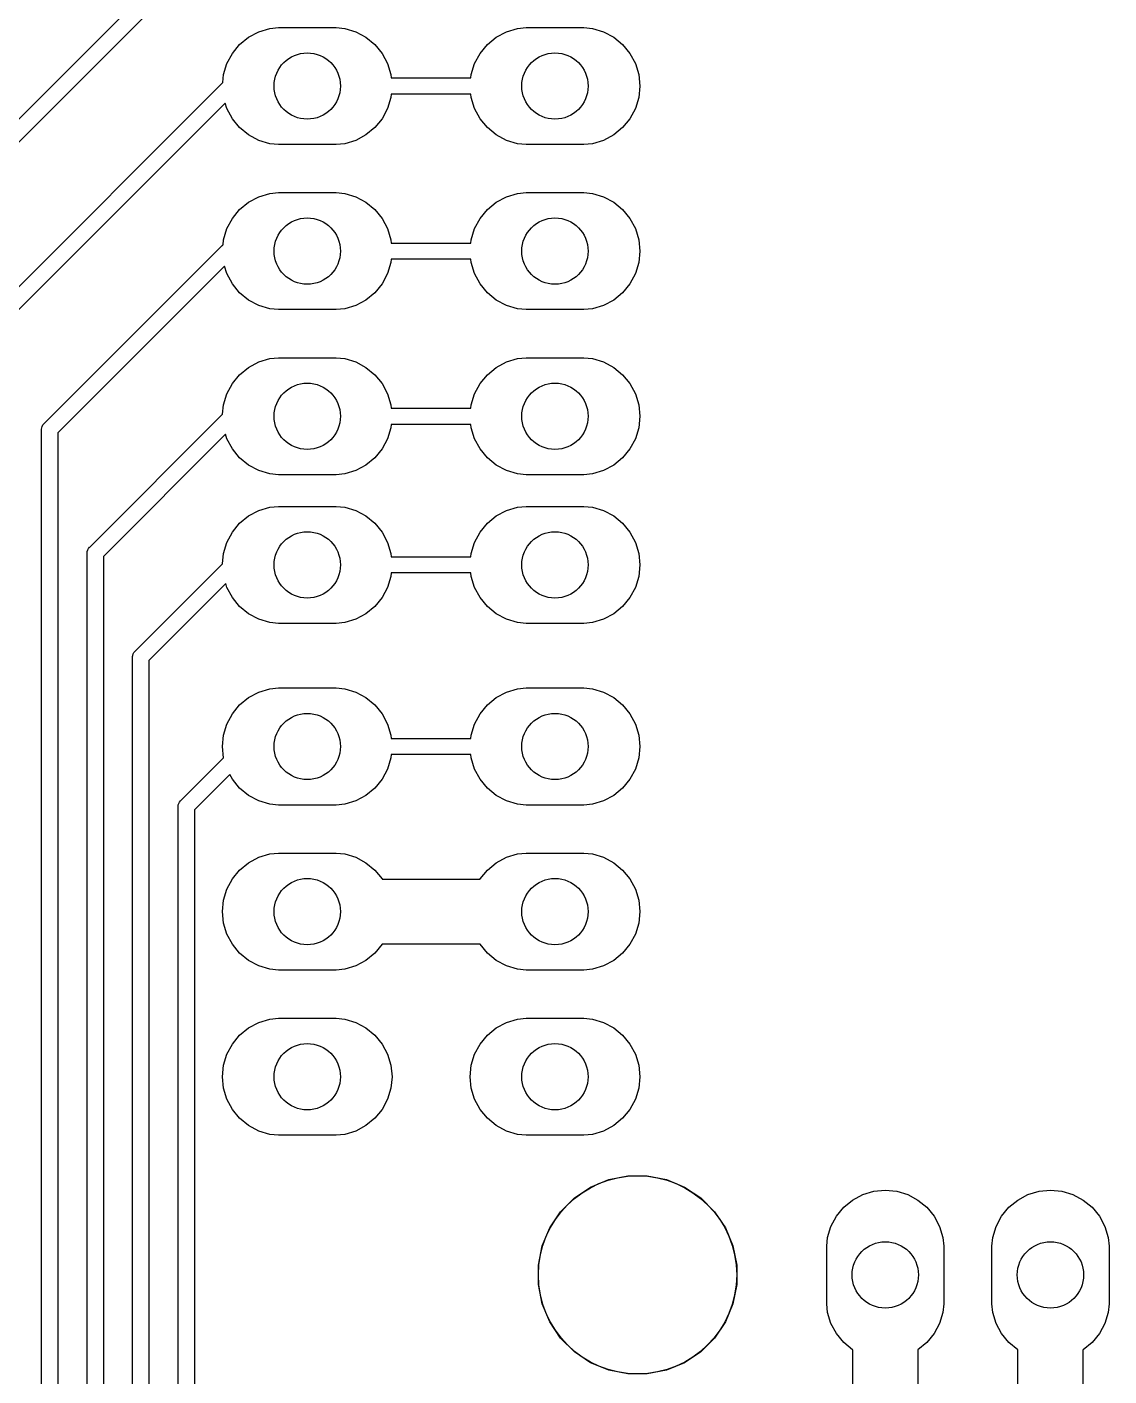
# Model space of a CAD drawing. Extents: x 1.69 to 6.13, y -5.81 to -1.91.
# Drawn here: x 3.384 to 4.039, y -3.648 to -2.831 of the extents above; entities that cross this region are included whole.
import ezdxf

# ---------------------------------------------------------------- set-up
doc = ezdxf.new("R2010")
doc.units = 0
doc.header["$MEASUREMENT"] = 0
doc.layers.add('BLACK', color=7, linetype='CONTINUOUS')

msp = doc.modelspace()

# ---------------------------------------------------------------- linework, layer by layer
at = {"layer": 'BLACK', "linetype": 'CONTINUOUS'}
for p, q in [((3.33921, -2.92647), (3.50222, -2.76346)), ((3.50357, -2.77602), (3.34744, -2.93216)), ((3.51801, -2.83717), (3.52417, -2.83388)), ((3.52417, -2.83388), (3.53085, -2.83185)), ((3.53085, -2.83185), (3.53605, -2.83134)), ((3.53605, -2.83134), (3.57103, -2.83134)), ((3.57103, -2.83134), (3.57624, -2.83185)), ((3.57624, -2.83185), (3.58292, -2.83388)), ((3.58292, -2.83388), (3.58907, -2.83717)), ((3.66801, -2.83717), (3.67417, -2.83388)), ((3.67417, -2.83388), (3.68085, -2.83185)), ((3.68085, -2.83185), (3.68605, -2.83134)), ((3.68605, -2.83134), (3.72103, -2.83134)), ((3.72103, -2.83134), (3.72624, -2.83185)), ((3.72624, -2.83185), (3.73292, -2.83388)), ((3.73292, -2.83388), (3.73907, -2.83717)), ((3.50819, -2.84699), (3.51262, -2.8416)), ((3.51262, -2.8416), (3.51801, -2.83717)), ((3.58907, -2.83717), (3.59447, -2.8416)), ((3.59447, -2.8416), (3.5989, -2.84699)), ((3.65819, -2.84699), (3.66262, -2.8416)), ((3.66262, -2.8416), (3.66801, -2.83717)), ((3.73907, -2.83717), (3.74447, -2.8416)), ((3.74447, -2.8416), (3.7489, -2.84699)), ((3.5049, -2.85315), (3.50819, -2.84699)), ((3.5989, -2.84699), (3.60219, -2.85315)), ((3.6549, -2.85315), (3.65819, -2.84699)), ((3.7489, -2.84699), (3.75219, -2.85315)), ((3.50287, -2.85983), (3.5049, -2.85315)), ((3.60219, -2.85315), (3.60421, -2.85983)), ((3.65287, -2.85983), (3.6549, -2.85315)), ((3.75219, -2.85315), (3.75421, -2.85983)), ((3.36677, -3.00029), (3.5024, -2.86466)), ((3.5024, -2.86466), (3.50287, -2.85983)), ((3.60421, -2.85983), (3.60441, -2.86185)), ((3.60441, -2.86185), (3.65268, -2.86185)), ((3.65268, -2.86185), (3.65287, -2.85983)), ((3.75421, -2.85983), (3.7549, -2.86677)), ((3.7549, -2.86677), (3.75421, -2.87372)), ((3.60421, -2.87372), (3.60219, -2.8804)), ((3.60441, -2.87169), (3.60421, -2.87372)), ((3.65268, -2.87169), (3.60441, -2.87169)), ((3.65287, -2.87372), (3.65268, -2.87169)), ((3.6549, -2.8804), (3.65287, -2.87372)), ((3.75421, -2.87372), (3.75219, -2.8804)), ((3.50389, -2.87708), (3.375, -3.00598)), ((3.5049, -2.8804), (3.50389, -2.87708)), ((3.50819, -2.88655), (3.5049, -2.8804)), ((3.60219, -2.8804), (3.5989, -2.88655)), ((3.65819, -2.88655), (3.6549, -2.8804)), ((3.75219, -2.8804), (3.7489, -2.88655)), ((3.51262, -2.89195), (3.50819, -2.88655)), ((3.51801, -2.89638), (3.51262, -2.89195)), ((3.59447, -2.89195), (3.58907, -2.89638)), ((3.5989, -2.88655), (3.59447, -2.89195)), ((3.66262, -2.89195), (3.65819, -2.88655)), ((3.66801, -2.89638), (3.66262, -2.89195)), ((3.74447, -2.89195), (3.73907, -2.89638)), ((3.7489, -2.88655), (3.74447, -2.89195)), ((3.52417, -2.89967), (3.51801, -2.89638)), ((3.53085, -2.90169), (3.52417, -2.89967)), ((3.58292, -2.89967), (3.57624, -2.90169)), ((3.58907, -2.89638), (3.58292, -2.89967)), ((3.67417, -2.89967), (3.66801, -2.89638)), ((3.68085, -2.90169), (3.67417, -2.89967)), ((3.73292, -2.89967), (3.72624, -2.90169)), ((3.73907, -2.89638), (3.73292, -2.89967)), ((3.53605, -2.9022), (3.53085, -2.90169)), ((3.57103, -2.9022), (3.53605, -2.9022)), ((3.57624, -2.90169), (3.57103, -2.9022)), ((3.68605, -2.9022), (3.68085, -2.90169)), ((3.72103, -2.9022), (3.68605, -2.9022)), ((3.72624, -2.90169), (3.72103, -2.9022)), ((3.52417, -2.93388), (3.53085, -2.93185)), ((3.53085, -2.93185), (3.53605, -2.93134)), ((3.53605, -2.93134), (3.57103, -2.93134)), ((3.57103, -2.93134), (3.57624, -2.93185)), ((3.57624, -2.93185), (3.58292, -2.93388)), ((3.67417, -2.93388), (3.68085, -2.93185)), ((3.68085, -2.93185), (3.68605, -2.93134)), ((3.68605, -2.93134), (3.72103, -2.93134)), ((3.72103, -2.93134), (3.72624, -2.93185)), ((3.72624, -2.93185), (3.73292, -2.93388)), ((3.51262, -2.9416), (3.51801, -2.93717)), ((3.51801, -2.93717), (3.52417, -2.93388)), ((3.58292, -2.93388), (3.58907, -2.93717)), ((3.58907, -2.93717), (3.59447, -2.9416)), ((3.66262, -2.9416), (3.66801, -2.93717)), ((3.66801, -2.93717), (3.67417, -2.93388)), ((3.73292, -2.93388), (3.73907, -2.93717)), ((3.73907, -2.93717), (3.74447, -2.9416)), ((3.5049, -2.95315), (3.50819, -2.94699)), ((3.50819, -2.94699), (3.51262, -2.9416)), ((3.59447, -2.9416), (3.5989, -2.94699)), ((3.5989, -2.94699), (3.60219, -2.95315)), ((3.6549, -2.95315), (3.65819, -2.94699)), ((3.65819, -2.94699), (3.66262, -2.9416)), ((3.74447, -2.9416), (3.7489, -2.94699)), ((3.7489, -2.94699), (3.75219, -2.95315)), ((3.50287, -2.95983), (3.5049, -2.95315)), ((3.60219, -2.95315), (3.60421, -2.95983)), ((3.65287, -2.95983), (3.6549, -2.95315)), ((3.75219, -2.95315), (3.75421, -2.95983)), ((3.39433, -3.07115), (3.50202, -2.96346)), ((3.50202, -2.96346), (3.50217, -2.96327)), ((3.50217, -2.96327), (3.50252, -2.96299)), ((3.50252, -2.96299), (3.50257, -2.96295)), ((3.50257, -2.96295), (3.50287, -2.95983)), ((3.60421, -2.95983), (3.60441, -2.96185)), ((3.60441, -2.96185), (3.65268, -2.96185)), ((3.65268, -2.96185), (3.65287, -2.95983)), ((3.75421, -2.95983), (3.7549, -2.96677)), ((3.60421, -2.97372), (3.60219, -2.9804)), ((3.60441, -2.97169), (3.60421, -2.97372)), ((3.65268, -2.97169), (3.60441, -2.97169)), ((3.65287, -2.97372), (3.65268, -2.97169)), ((3.6549, -2.9804), (3.65287, -2.97372)), ((3.75421, -2.97372), (3.75219, -2.9804)), ((3.7549, -2.96677), (3.75421, -2.97372)), ((3.50353, -2.97587), (3.40256, -3.07684)), ((3.5049, -2.9804), (3.50353, -2.97587)), ((3.50819, -2.98655), (3.5049, -2.9804)), ((3.60219, -2.9804), (3.5989, -2.98655)), ((3.65819, -2.98655), (3.6549, -2.9804)), ((3.75219, -2.9804), (3.7489, -2.98655)), ((3.51262, -2.99195), (3.50819, -2.98655)), ((3.5989, -2.98655), (3.59447, -2.99195)), ((3.66262, -2.99195), (3.65819, -2.98655)), ((3.7489, -2.98655), (3.74447, -2.99195)), ((3.51801, -2.99638), (3.51262, -2.99195)), ((3.52417, -2.99967), (3.51801, -2.99638)), ((3.58907, -2.99638), (3.58292, -2.99967)), ((3.59447, -2.99195), (3.58907, -2.99638)), ((3.66801, -2.99638), (3.66262, -2.99195)), ((3.67417, -2.99967), (3.66801, -2.99638)), ((3.73907, -2.99638), (3.73292, -2.99967)), ((3.74447, -2.99195), (3.73907, -2.99638)), ((3.53085, -3.00169), (3.52417, -2.99967)), ((3.53605, -3.0022), (3.53085, -3.00169)), ((3.57103, -3.0022), (3.53605, -3.0022)), ((3.57624, -3.00169), (3.57103, -3.0022)), ((3.58292, -2.99967), (3.57624, -3.00169)), ((3.68085, -3.00169), (3.67417, -2.99967)), ((3.68605, -3.0022), (3.68085, -3.00169)), ((3.72103, -3.0022), (3.68605, -3.0022)), ((3.72624, -3.00169), (3.72103, -3.0022)), ((3.73292, -2.99967), (3.72624, -3.00169)), ((3.51262, -3.0416), (3.51801, -3.03717)), ((3.51801, -3.03717), (3.52417, -3.03388)), ((3.52417, -3.03388), (3.53085, -3.03185)), ((3.53085, -3.03185), (3.53605, -3.03134)), ((3.53605, -3.03134), (3.57103, -3.03134)), ((3.57103, -3.03134), (3.57624, -3.03185)), ((3.57624, -3.03185), (3.58292, -3.03388)), ((3.58292, -3.03388), (3.58907, -3.03717)), ((3.58907, -3.03717), (3.59447, -3.0416)), ((3.66262, -3.0416), (3.66801, -3.03717)), ((3.66801, -3.03717), (3.67417, -3.03388)), ((3.67417, -3.03388), (3.68085, -3.03185)), ((3.68085, -3.03185), (3.68605, -3.03134)), ((3.68605, -3.03134), (3.72103, -3.03134)), ((3.72103, -3.03134), (3.72624, -3.03185)), ((3.72624, -3.03185), (3.73292, -3.03388)), ((3.73292, -3.03388), (3.73907, -3.03717)), ((3.73907, -3.03717), (3.74447, -3.0416)), ((3.5049, -3.05315), (3.50819, -3.04699)), ((3.50819, -3.04699), (3.51262, -3.0416)), ((3.59447, -3.0416), (3.5989, -3.04699)), ((3.5989, -3.04699), (3.60219, -3.05315)), ((3.6549, -3.05315), (3.65819, -3.04699)), ((3.65819, -3.04699), (3.66262, -3.0416)), ((3.74447, -3.0416), (3.7489, -3.04699)), ((3.7489, -3.04699), (3.75219, -3.05315)), ((3.50287, -3.05983), (3.5049, -3.05315)), ((3.60219, -3.05315), (3.60421, -3.05983)), ((3.65287, -3.05983), (3.6549, -3.05315)), ((3.75219, -3.05315), (3.75421, -3.05983)), ((3.50231, -3.06553), (3.50287, -3.05983)), ((3.60421, -3.05983), (3.60441, -3.06185)), ((3.60441, -3.06185), (3.65268, -3.06185)), ((3.65268, -3.06185), (3.65287, -3.05983)), ((3.75421, -3.05983), (3.7549, -3.06677)), ((3.39353, -3.07206), (3.39414, -3.07131)), ((3.39414, -3.07131), (3.39433, -3.07115)), ((3.42189, -3.14596), (3.50231, -3.06553)), ((3.60441, -3.07169), (3.60421, -3.07372)), ((3.65268, -3.07169), (3.60441, -3.07169)), ((3.65287, -3.07372), (3.65268, -3.07169)), ((3.7549, -3.06677), (3.75421, -3.07372)), ((3.39269, -3.0748), (3.39272, -3.07456)), ((3.39272, -3.07504), (3.39269, -3.0748)), ((3.39272, -3.07456), (3.39279, -3.07384)), ((3.39272, -3.07456), (3.39272, -3.07456)), ((3.39272, -3.94678), (3.39272, -3.07504)), ((3.39279, -3.07384), (3.39307, -3.07291)), ((3.39307, -3.07291), (3.39353, -3.07206)), ((3.40256, -3.07684), (3.40256, -3.94858)), ((3.50408, -3.07768), (3.43012, -3.15164)), ((3.5049, -3.0804), (3.50408, -3.07768)), ((3.60421, -3.07372), (3.60219, -3.0804)), ((3.6549, -3.0804), (3.65287, -3.07372)), ((3.75421, -3.07372), (3.75219, -3.0804)), ((3.50819, -3.08655), (3.5049, -3.0804)), ((3.51262, -3.09195), (3.50819, -3.08655)), ((3.5989, -3.08655), (3.59447, -3.09195)), ((3.60219, -3.0804), (3.5989, -3.08655)), ((3.65819, -3.08655), (3.6549, -3.0804)), ((3.66262, -3.09195), (3.65819, -3.08655)), ((3.7489, -3.08655), (3.74447, -3.09195)), ((3.75219, -3.0804), (3.7489, -3.08655)), ((3.51801, -3.09638), (3.51262, -3.09195)), ((3.52417, -3.09967), (3.51801, -3.09638)), ((3.58907, -3.09638), (3.58292, -3.09967)), ((3.59447, -3.09195), (3.58907, -3.09638)), ((3.66801, -3.09638), (3.66262, -3.09195)), ((3.67417, -3.09967), (3.66801, -3.09638)), ((3.73907, -3.09638), (3.73292, -3.09967)), ((3.74447, -3.09195), (3.73907, -3.09638)), ((3.53085, -3.10169), (3.52417, -3.09967)), ((3.53605, -3.1022), (3.53085, -3.10169)), ((3.57103, -3.1022), (3.53605, -3.1022)), ((3.57624, -3.10169), (3.57103, -3.1022)), ((3.58292, -3.09967), (3.57624, -3.10169)), ((3.68085, -3.10169), (3.67417, -3.09967)), ((3.68605, -3.1022), (3.68085, -3.10169)), ((3.72103, -3.1022), (3.68605, -3.1022)), ((3.72624, -3.10169), (3.72103, -3.1022)), ((3.73292, -3.09967), (3.72624, -3.10169)), ((3.51262, -3.1316), (3.51801, -3.12717)), ((3.51801, -3.12717), (3.52417, -3.12388)), ((3.52417, -3.12388), (3.53085, -3.12185)), ((3.53085, -3.12185), (3.53605, -3.12134)), ((3.53605, -3.12134), (3.57103, -3.12134)), ((3.57103, -3.12134), (3.57624, -3.12185)), ((3.57624, -3.12185), (3.58292, -3.12388)), ((3.58292, -3.12388), (3.58907, -3.12717)), ((3.58907, -3.12717), (3.59447, -3.1316)), ((3.66262, -3.1316), (3.66801, -3.12717)), ((3.66801, -3.12717), (3.67417, -3.12388)), ((3.67417, -3.12388), (3.68085, -3.12185)), ((3.68085, -3.12185), (3.68605, -3.12134)), ((3.68605, -3.12134), (3.72103, -3.12134)), ((3.72103, -3.12134), (3.72624, -3.12185)), ((3.72624, -3.12185), (3.73292, -3.12388)), ((3.73292, -3.12388), (3.73907, -3.12717)), ((3.73907, -3.12717), (3.74447, -3.1316)), ((3.5049, -3.14315), (3.50819, -3.13699)), ((3.50819, -3.13699), (3.51262, -3.1316)), ((3.59447, -3.1316), (3.5989, -3.13699)), ((3.5989, -3.13699), (3.60219, -3.14315)), ((3.6549, -3.14315), (3.65819, -3.13699)), ((3.65819, -3.13699), (3.66262, -3.1316)), ((3.74447, -3.1316), (3.7489, -3.13699)), ((3.7489, -3.13699), (3.75219, -3.14315)), ((3.50287, -3.14983), (3.5049, -3.14315)), ((3.60219, -3.14315), (3.60421, -3.14983)), ((3.65287, -3.14983), (3.6549, -3.14315)), ((3.75219, -3.14315), (3.75421, -3.14983)), ((3.42025, -3.14961), (3.42028, -3.14937)), ((3.42028, -3.14985), (3.42025, -3.14961)), ((3.42028, -3.14936), (3.42035, -3.14864)), ((3.42028, -3.14937), (3.42028, -3.14936)), ((3.42028, -4.34048), (3.42028, -3.14985)), ((3.42035, -3.14864), (3.42063, -3.14771)), ((3.42063, -3.14771), (3.42109, -3.14686)), ((3.42109, -3.14686), (3.4217, -3.14611)), ((3.4217, -3.14611), (3.42189, -3.14596)), ((3.43012, -3.15164), (3.43012, -4.34228)), ((3.50225, -3.15614), (3.50287, -3.14983)), ((3.60421, -3.14983), (3.60441, -3.15185)), ((3.60441, -3.15185), (3.65268, -3.15185)), ((3.65268, -3.15185), (3.65287, -3.14983)), ((3.75421, -3.14983), (3.7549, -3.15677)), ((3.44945, -3.20895), (3.50225, -3.15614)), ((3.60441, -3.16169), (3.60421, -3.16372)), ((3.65268, -3.16169), (3.60441, -3.16169)), ((3.65287, -3.16372), (3.65268, -3.16169)), ((3.7549, -3.15677), (3.75421, -3.16372)), ((3.50421, -3.16811), (3.45768, -3.21464)), ((3.5049, -3.1704), (3.50421, -3.16811)), ((3.60421, -3.16372), (3.60219, -3.1704)), ((3.6549, -3.1704), (3.65287, -3.16372)), ((3.75421, -3.16372), (3.75219, -3.1704)), ((3.50819, -3.17655), (3.5049, -3.1704)), ((3.51262, -3.18195), (3.50819, -3.17655)), ((3.5989, -3.17655), (3.59447, -3.18195)), ((3.60219, -3.1704), (3.5989, -3.17655)), ((3.65819, -3.17655), (3.6549, -3.1704)), ((3.66262, -3.18195), (3.65819, -3.17655)), ((3.7489, -3.17655), (3.74447, -3.18195)), ((3.75219, -3.1704), (3.7489, -3.17655)), ((3.51801, -3.18638), (3.51262, -3.18195)), ((3.59447, -3.18195), (3.58907, -3.18638)), ((3.66801, -3.18638), (3.66262, -3.18195)), ((3.74447, -3.18195), (3.73907, -3.18638)), ((3.52417, -3.18967), (3.51801, -3.18638)), ((3.53085, -3.19169), (3.52417, -3.18967)), ((3.53605, -3.1922), (3.53085, -3.19169)), ((3.57103, -3.1922), (3.53605, -3.1922)), ((3.57624, -3.19169), (3.57103, -3.1922)), ((3.58292, -3.18967), (3.57624, -3.19169)), ((3.58907, -3.18638), (3.58292, -3.18967)), ((3.67417, -3.18967), (3.66801, -3.18638)), ((3.68085, -3.19169), (3.67417, -3.18967)), ((3.68605, -3.1922), (3.68085, -3.19169)), ((3.72103, -3.1922), (3.68605, -3.1922)), ((3.72624, -3.19169), (3.72103, -3.1922)), ((3.73292, -3.18967), (3.72624, -3.19169)), ((3.73907, -3.18638), (3.73292, -3.18967)), ((3.44791, -3.21163), (3.44819, -3.21071)), ((3.44819, -3.21071), (3.44864, -3.20985)), ((3.44864, -3.20985), (3.44926, -3.2091)), ((3.44926, -3.2091), (3.44945, -3.20895)), ((3.44781, -3.2126), (3.44783, -3.21236)), ((3.44783, -3.21284), (3.44781, -3.2126)), ((3.44783, -3.21236), (3.44791, -3.21163)), ((3.44783, -3.21236), (3.44783, -3.21236)), ((3.44783, -4.73025), (3.44783, -3.21284)), ((3.45768, -3.21464), (3.45768, -4.73204)), ((3.51801, -3.23717), (3.52417, -3.23388)), ((3.52417, -3.23388), (3.53085, -3.23185)), ((3.53085, -3.23185), (3.53605, -3.23134)), ((3.53605, -3.23134), (3.57103, -3.23134)), ((3.57103, -3.23134), (3.57624, -3.23185)), ((3.57624, -3.23185), (3.58292, -3.23388)), ((3.58292, -3.23388), (3.58907, -3.23717)), ((3.66801, -3.23717), (3.67417, -3.23388)), ((3.67417, -3.23388), (3.68085, -3.23185)), ((3.68085, -3.23185), (3.68605, -3.23134)), ((3.68605, -3.23134), (3.72103, -3.23134)), ((3.72103, -3.23134), (3.72624, -3.23185)), ((3.72624, -3.23185), (3.73292, -3.23388)), ((3.73292, -3.23388), (3.73907, -3.23717)), ((3.50819, -3.24699), (3.51262, -3.2416)), ((3.51262, -3.2416), (3.51801, -3.23717)), ((3.58907, -3.23717), (3.59447, -3.2416)), ((3.59447, -3.2416), (3.5989, -3.24699)), ((3.65819, -3.24699), (3.66262, -3.2416)), ((3.66262, -3.2416), (3.66801, -3.23717)), ((3.73907, -3.23717), (3.74447, -3.2416)), ((3.74447, -3.2416), (3.7489, -3.24699)), ((3.5049, -3.25315), (3.50819, -3.24699)), ((3.5989, -3.24699), (3.60219, -3.25315)), ((3.6549, -3.25315), (3.65819, -3.24699)), ((3.7489, -3.24699), (3.75219, -3.25315)), ((3.50287, -3.25983), (3.5049, -3.25315)), ((3.60219, -3.25315), (3.60421, -3.25983)), ((3.65287, -3.25983), (3.6549, -3.25315)), ((3.75219, -3.25315), (3.75421, -3.25983)), ((3.50219, -3.26677), (3.50287, -3.25983)), ((3.50287, -3.27364), (3.50219, -3.26677)), ((3.60421, -3.25983), (3.60441, -3.26185)), ((3.60441, -3.26185), (3.65268, -3.26185)), ((3.65268, -3.26185), (3.65287, -3.25983)), ((3.75421, -3.25983), (3.7549, -3.26677)), ((3.7549, -3.26677), (3.75421, -3.27372)), ((3.47701, -3.2995), (3.50287, -3.27364)), ((3.60421, -3.27372), (3.60219, -3.2804)), ((3.60441, -3.27169), (3.60421, -3.27372)), ((3.65268, -3.27169), (3.60441, -3.27169)), ((3.65287, -3.27372), (3.65268, -3.27169)), ((3.6549, -3.2804), (3.65287, -3.27372)), ((3.75421, -3.27372), (3.75219, -3.2804)), ((3.50669, -3.28374), (3.48524, -3.30519)), ((3.50819, -3.28655), (3.50669, -3.28374)), ((3.60219, -3.2804), (3.5989, -3.28655)), ((3.65819, -3.28655), (3.6549, -3.2804)), ((3.75219, -3.2804), (3.7489, -3.28655)), ((3.51262, -3.29195), (3.50819, -3.28655)), ((3.51801, -3.29638), (3.51262, -3.29195)), ((3.59447, -3.29195), (3.58907, -3.29638)), ((3.5989, -3.28655), (3.59447, -3.29195)), ((3.66262, -3.29195), (3.65819, -3.28655)), ((3.66801, -3.29638), (3.66262, -3.29195)), ((3.74447, -3.29195), (3.73907, -3.29638)), ((3.7489, -3.28655), (3.74447, -3.29195)), ((3.47575, -3.30126), (3.4762, -3.3004)), ((3.4762, -3.3004), (3.47682, -3.29965)), ((3.47682, -3.29965), (3.47701, -3.2995)), ((3.52417, -3.29967), (3.51801, -3.29638)), ((3.53085, -3.30169), (3.52417, -3.29967)), ((3.58292, -3.29967), (3.57624, -3.30169)), ((3.58907, -3.29638), (3.58292, -3.29967)), ((3.67417, -3.29967), (3.66801, -3.29638)), ((3.68085, -3.30169), (3.67417, -3.29967)), ((3.73292, -3.29967), (3.72624, -3.30169)), ((3.73907, -3.29638), (3.73292, -3.29967)), ((3.47537, -3.30315), (3.47539, -3.30291)), ((3.47539, -3.30339), (3.47537, -3.30315)), ((3.47539, -3.30291), (3.47546, -3.30218)), ((3.47539, -3.30291), (3.47539, -3.30291)), ((3.47539, -5.11607), (3.47539, -3.30339)), ((3.47546, -3.30218), (3.47575, -3.30126)), ((3.48524, -3.30519), (3.48524, -5.11787)), ((3.53605, -3.3022), (3.53085, -3.30169)), ((3.57103, -3.3022), (3.53605, -3.3022)), ((3.57624, -3.30169), (3.57103, -3.3022)), ((3.68605, -3.3022), (3.68085, -3.30169)), ((3.72103, -3.3022), (3.68605, -3.3022)), ((3.72624, -3.30169), (3.72103, -3.3022)), ((3.52417, -3.33388), (3.53085, -3.33185)), ((3.53085, -3.33185), (3.53605, -3.33134)), ((3.53605, -3.33134), (3.57103, -3.33134)), ((3.57103, -3.33134), (3.57624, -3.33185)), ((3.57624, -3.33185), (3.58292, -3.33388)), ((3.67417, -3.33388), (3.68085, -3.33185)), ((3.68085, -3.33185), (3.68605, -3.33134)), ((3.68605, -3.33134), (3.72103, -3.33134)), ((3.72103, -3.33134), (3.72624, -3.33185)), ((3.72624, -3.33185), (3.73292, -3.33388)), ((3.51262, -3.3416), (3.51801, -3.33717)), ((3.51801, -3.33717), (3.52417, -3.33388)), ((3.58292, -3.33388), (3.58907, -3.33717)), ((3.58907, -3.33717), (3.59447, -3.3416)), ((3.66262, -3.3416), (3.66801, -3.33717)), ((3.66801, -3.33717), (3.67417, -3.33388)), ((3.73292, -3.33388), (3.73907, -3.33717)), ((3.73907, -3.33717), (3.74447, -3.3416)), ((3.5049, -3.35315), (3.50819, -3.34699)), ((3.50819, -3.34699), (3.51262, -3.3416)), ((3.59447, -3.3416), (3.5989, -3.34699)), ((3.5989, -3.34699), (3.59895, -3.34709)), ((3.59895, -3.34709), (3.65814, -3.34709)), ((3.65814, -3.34709), (3.65819, -3.34699)), ((3.65819, -3.34699), (3.66262, -3.3416)), ((3.74447, -3.3416), (3.7489, -3.34699)), ((3.7489, -3.34699), (3.75219, -3.35315)), ((3.50287, -3.35983), (3.5049, -3.35315)), ((3.75219, -3.35315), (3.75421, -3.35983)), ((3.50219, -3.36677), (3.50287, -3.35983)), ((3.75421, -3.35983), (3.7549, -3.36677)), ((3.50287, -3.37372), (3.50219, -3.36677)), ((3.5049, -3.3804), (3.50287, -3.37372)), ((3.75421, -3.37372), (3.75219, -3.3804)), ((3.7549, -3.36677), (3.75421, -3.37372)), ((3.50819, -3.38655), (3.5049, -3.3804)), ((3.75219, -3.3804), (3.7489, -3.38655)), ((3.51262, -3.39195), (3.50819, -3.38655)), ((3.5989, -3.38655), (3.59447, -3.39195)), ((3.59895, -3.38646), (3.5989, -3.38655)), ((3.65814, -3.38646), (3.59895, -3.38646)), ((3.65819, -3.38655), (3.65814, -3.38646)), ((3.66262, -3.39195), (3.65819, -3.38655)), ((3.7489, -3.38655), (3.74447, -3.39195)), ((3.51801, -3.39638), (3.51262, -3.39195)), ((3.52417, -3.39967), (3.51801, -3.39638)), ((3.58907, -3.39638), (3.58292, -3.39967)), ((3.59447, -3.39195), (3.58907, -3.39638)), ((3.66801, -3.39638), (3.66262, -3.39195)), ((3.67417, -3.39967), (3.66801, -3.39638)), ((3.73907, -3.39638), (3.73292, -3.39967)), ((3.74447, -3.39195), (3.73907, -3.39638)), ((3.53085, -3.40169), (3.52417, -3.39967)), ((3.53605, -3.4022), (3.53085, -3.40169)), ((3.57103, -3.4022), (3.53605, -3.4022)), ((3.57624, -3.40169), (3.57103, -3.4022)), ((3.58292, -3.39967), (3.57624, -3.40169)), ((3.68085, -3.40169), (3.67417, -3.39967)), ((3.68605, -3.4022), (3.68085, -3.40169)), ((3.72103, -3.4022), (3.68605, -3.4022)), ((3.72624, -3.40169), (3.72103, -3.4022)), ((3.73292, -3.39967), (3.72624, -3.40169)), ((3.53085, -3.43185), (3.53605, -3.43134)), ((3.53605, -3.43134), (3.57103, -3.43134)), ((3.57103, -3.43134), (3.57624, -3.43185)), ((3.68085, -3.43185), (3.68605, -3.43134)), ((3.68605, -3.43134), (3.72103, -3.43134)), ((3.72103, -3.43134), (3.72624, -3.43185)), ((3.51262, -3.4416), (3.51801, -3.43717)), ((3.51801, -3.43717), (3.52417, -3.43388)), ((3.52417, -3.43388), (3.53085, -3.43185)), ((3.57624, -3.43185), (3.58292, -3.43388)), ((3.58292, -3.43388), (3.58907, -3.43717)), ((3.58907, -3.43717), (3.59447, -3.4416)), ((3.66262, -3.4416), (3.66801, -3.43717)), ((3.66801, -3.43717), (3.67417, -3.43388)), ((3.67417, -3.43388), (3.68085, -3.43185)), ((3.72624, -3.43185), (3.73292, -3.43388)), ((3.73292, -3.43388), (3.73907, -3.43717)), ((3.73907, -3.43717), (3.74447, -3.4416)), ((3.5049, -3.45315), (3.50819, -3.44699)), ((3.50819, -3.44699), (3.51262, -3.4416)), ((3.59447, -3.4416), (3.5989, -3.44699)), ((3.5989, -3.44699), (3.60219, -3.45315)), ((3.6549, -3.45315), (3.65819, -3.44699)), ((3.65819, -3.44699), (3.66262, -3.4416)), ((3.74447, -3.4416), (3.7489, -3.44699)), ((3.7489, -3.44699), (3.75219, -3.45315)), ((3.50287, -3.45983), (3.5049, -3.45315)), ((3.60219, -3.45315), (3.60421, -3.45983)), ((3.65287, -3.45983), (3.6549, -3.45315)), ((3.75219, -3.45315), (3.75421, -3.45983)), ((3.50219, -3.46677), (3.50287, -3.45983)), ((3.60421, -3.45983), (3.6049, -3.46677)), ((3.65219, -3.46677), (3.65287, -3.45983)), ((3.75421, -3.45983), (3.7549, -3.46677)), ((3.50287, -3.47372), (3.50219, -3.46677)), ((3.6049, -3.46677), (3.60421, -3.47372)), ((3.65287, -3.47372), (3.65219, -3.46677)), ((3.7549, -3.46677), (3.75421, -3.47372)), ((3.5049, -3.4804), (3.50287, -3.47372)), ((3.60421, -3.47372), (3.60219, -3.4804)), ((3.6549, -3.4804), (3.65287, -3.47372)), ((3.75421, -3.47372), (3.75219, -3.4804)), ((3.50819, -3.48655), (3.5049, -3.4804)), ((3.51262, -3.49195), (3.50819, -3.48655)), ((3.5989, -3.48655), (3.59447, -3.49195)), ((3.60219, -3.4804), (3.5989, -3.48655)), ((3.65819, -3.48655), (3.6549, -3.4804)), ((3.66262, -3.49195), (3.65819, -3.48655)), ((3.7489, -3.48655), (3.74447, -3.49195)), ((3.75219, -3.4804), (3.7489, -3.48655)), ((3.51801, -3.49638), (3.51262, -3.49195)), ((3.52417, -3.49967), (3.51801, -3.49638)), ((3.58907, -3.49638), (3.58292, -3.49967)), ((3.59447, -3.49195), (3.58907, -3.49638)), ((3.66801, -3.49638), (3.66262, -3.49195)), ((3.67417, -3.49967), (3.66801, -3.49638)), ((3.73907, -3.49638), (3.73292, -3.49967)), ((3.74447, -3.49195), (3.73907, -3.49638)), ((3.53085, -3.50169), (3.52417, -3.49967)), ((3.53605, -3.5022), (3.53085, -3.50169)), ((3.57103, -3.5022), (3.53605, -3.5022)), ((3.57624, -3.50169), (3.57103, -3.5022)), ((3.58292, -3.49967), (3.57624, -3.50169)), ((3.68085, -3.50169), (3.67417, -3.49967)), ((3.68605, -3.5022), (3.68085, -3.50169)), ((3.72103, -3.5022), (3.68605, -3.5022)), ((3.72624, -3.50169), (3.72103, -3.5022)), ((3.73292, -3.49967), (3.72624, -3.50169)), ((3.72512, -3.5336), (3.73604, -3.52908)), ((3.73604, -3.52908), (3.74763, -3.52677)), ((3.74763, -3.52677), (3.75945, -3.52677)), ((3.75945, -3.52677), (3.77104, -3.52908)), ((3.77104, -3.52908), (3.78196, -3.5336)), ((3.7153, -3.54017), (3.72512, -3.5336)), ((3.78196, -3.5336), (3.79179, -3.54017)), ((3.88992, -3.53813), (3.8966, -3.5361)), ((3.8966, -3.5361), (3.90354, -3.53542)), ((3.90354, -3.53542), (3.91049, -3.5361)), ((3.91049, -3.5361), (3.91717, -3.53813)), ((3.98992, -3.53813), (3.9966, -3.5361)), ((3.9966, -3.5361), (4.00354, -3.53542)), ((4.00354, -3.53542), (4.01049, -3.5361)), ((4.01049, -3.5361), (4.01717, -3.53813)), ((3.70694, -3.54852), (3.7153, -3.54017)), ((3.79179, -3.54017), (3.80015, -3.54852)), ((3.87837, -3.54585), (3.88376, -3.54142)), ((3.88376, -3.54142), (3.88992, -3.53813)), ((3.91717, -3.53813), (3.92332, -3.54142)), ((3.92332, -3.54142), (3.92872, -3.54585)), ((3.97837, -3.54585), (3.98376, -3.54142)), ((3.98376, -3.54142), (3.98992, -3.53813)), ((4.01717, -3.53813), (4.02332, -3.54142)), ((4.02332, -3.54142), (4.02872, -3.54585)), ((3.70037, -3.55835), (3.70694, -3.54852)), ((3.80015, -3.54852), (3.80671, -3.55835)), ((3.87065, -3.5574), (3.87394, -3.55124)), ((3.87394, -3.55124), (3.87837, -3.54585)), ((3.92872, -3.54585), (3.93315, -3.55124)), ((3.93315, -3.55124), (3.93644, -3.5574)), ((3.97065, -3.5574), (3.97394, -3.55124)), ((3.97394, -3.55124), (3.97837, -3.54585)), ((4.02872, -3.54585), (4.03315, -3.55124)), ((4.03315, -3.55124), (4.03644, -3.5574)), ((3.69585, -3.56927), (3.70037, -3.55835)), ((3.80671, -3.55835), (3.81124, -3.56927)), ((3.86862, -3.56408), (3.87065, -3.5574)), ((3.93644, -3.5574), (3.93846, -3.56408)), ((3.96862, -3.56408), (3.97065, -3.5574)), ((4.03644, -3.5574), (4.03846, -3.56408)), ((3.69354, -3.58086), (3.69585, -3.56927)), ((3.81124, -3.56927), (3.81354, -3.58086)), ((3.86811, -3.56928), (3.86862, -3.56408)), ((3.86811, -3.60426), (3.86811, -3.56928)), ((3.93846, -3.56408), (3.93898, -3.56928)), ((3.93898, -3.56928), (3.93898, -3.60426)), ((3.96811, -3.56928), (3.96862, -3.56408)), ((3.96811, -3.60426), (3.96811, -3.56928)), ((4.03846, -3.56408), (4.03898, -3.56928)), ((4.03898, -3.56928), (4.03898, -3.60426)), ((3.69354, -3.59268), (3.69354, -3.58086)), ((3.81354, -3.58086), (3.81354, -3.59268)), ((3.69585, -3.60427), (3.69354, -3.59268)), ((3.81354, -3.59268), (3.81124, -3.60427)), ((3.70037, -3.61519), (3.69585, -3.60427)), ((3.81124, -3.60427), (3.80671, -3.61519)), ((3.86862, -3.60947), (3.86811, -3.60426)), ((3.87065, -3.61614), (3.86862, -3.60947)), ((3.93846, -3.60947), (3.93644, -3.61614)), ((3.93898, -3.60426), (3.93846, -3.60947)), ((3.96862, -3.60947), (3.96811, -3.60426)), ((3.97065, -3.61614), (3.96862, -3.60947)), ((4.03846, -3.60947), (4.03644, -3.61614)), ((4.03898, -3.60426), (4.03846, -3.60947)), ((3.70694, -3.62502), (3.70037, -3.61519)), ((3.80671, -3.61519), (3.80015, -3.62502)), ((3.87394, -3.6223), (3.87065, -3.61614)), ((3.93644, -3.61614), (3.93315, -3.6223)), ((3.97394, -3.6223), (3.97065, -3.61614)), ((4.03644, -3.61614), (4.03315, -3.6223)), ((3.7153, -3.63338), (3.70694, -3.62502)), ((3.80015, -3.62502), (3.79179, -3.63338)), ((3.87837, -3.6277), (3.87394, -3.6223)), ((3.93315, -3.6223), (3.92872, -3.6277)), ((3.97837, -3.6277), (3.97394, -3.6223)), ((4.03315, -3.6223), (4.02872, -3.6277)), ((3.72512, -3.63994), (3.7153, -3.63338)), ((3.79179, -3.63338), (3.78196, -3.63994)), ((3.88376, -3.63212), (3.87837, -3.6277)), ((3.88386, -3.63217), (3.88376, -3.63212)), ((3.88386, -3.74137), (3.88386, -3.63217)), ((3.92332, -3.63212), (3.92323, -3.63217)), ((3.92323, -3.63217), (3.92323, -3.74137)), ((3.92872, -3.6277), (3.92332, -3.63212)), ((3.98376, -3.63212), (3.97837, -3.6277)), ((3.98386, -3.63217), (3.98376, -3.63212)), ((3.98386, -3.74137), (3.98386, -3.63217)), ((4.02332, -3.63212), (4.02323, -3.63217)), ((4.02323, -3.63217), (4.02323, -3.74137)), ((4.02872, -3.6277), (4.02332, -3.63212)), ((3.73604, -3.64447), (3.72512, -3.63994)), ((3.78196, -3.63994), (3.77104, -3.64447)), ((3.74763, -3.64677), (3.73604, -3.64447)), ((3.75945, -3.64677), (3.74763, -3.64677)), ((3.77104, -3.64447), (3.75945, -3.64677))]:
    msp.add_line(p, q, dxfattribs=at)
at = {"layer": 'BLACK'}
for centre, radius in [((3.55354, -2.86677), 0.02008), ((3.70354, -2.86677), 0.02008), ((3.55354, -2.96677), 0.02008), ((3.70354, -2.96677), 0.02008), ((3.55354, -3.06677), 0.02008), ((3.70354, -3.06677), 0.02008), ((3.55354, -3.15677), 0.02008), ((3.70354, -3.15677), 0.02008), ((3.55354, -3.26677), 0.02008), ((3.70354, -3.26677), 0.02008), ((3.55354, -3.36677), 0.02008), ((3.70354, -3.36677), 0.02008), ((3.55354, -3.46677), 0.02008), ((3.70354, -3.46677), 0.02008), ((3.75354, -3.58677), 0.06), ((3.90354, -3.58677), 0.02008), ((4.00354, -3.58677), 0.02008)]:
    msp.add_circle(centre, radius, dxfattribs=at)

doc.saveas('drawing.dxf')
